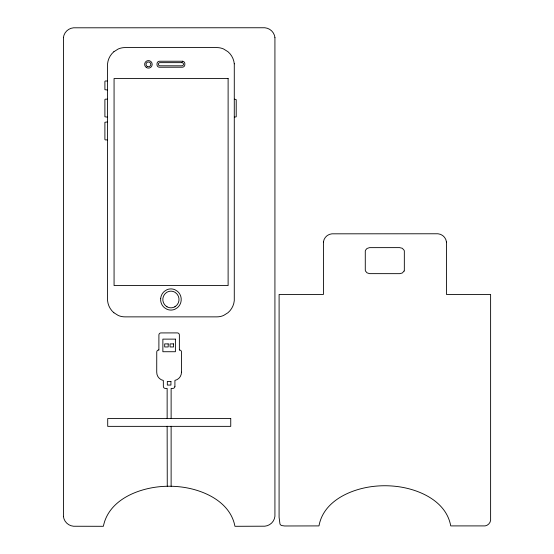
<?xml version="1.0" encoding="UTF-8"?>
<svg xmlns="http://www.w3.org/2000/svg" width="554" height="554" viewBox="0 0 554 554"><rect width="100%" height="100%" fill="white"/><g stroke="black" fill="none" stroke-linecap="round" stroke-linejoin="round"><path stroke-width="0.83" d="M63.447 37.672L63.447 516.328M323.481 242.022L323.432 294.444L279.105 294.437L279.084 517.284L279.978 524.029A3.075 3.075 0 0 0 281.695 525.559L284.659 525.981L318.979 525.905C323.342 501.391 349.976 489.39 372.309 486.537A99.014 99.014 0 0 1 397.405 486.544C419.738 489.39 446.365 501.391 450.727 525.905L482.984 525.905C487.375 526.667 491.391 522.692 490.615 518.239L490.615 294.437L446.462 294.444L446.413 242.022M113.875 51.723L118.21 49.008A17.001 17.001 0 0 1 125.031 47.582L216.815 47.582A17.001 17.001 0 0 1 223.636 49.008L227.971 51.723A18.213 18.213 0 0 1 234.28 63.807M174.78 306.819L175.452 306.404M107.4 81.002L105.267 81.002L104.893 81.424L104.914 89.7L107.4 89.997M107.4 99.166L105.267 99.173L104.893 99.595L104.9 116.776L107.4 117.157M234.377 99.166L236.219 99.595L236.212 116.818L234.377 117.157M107.4 121.915L104.9 122.295L104.893 139.483L105.225 139.899L107.4 139.906M158.846 350.003L158.756 350.003A2.022 2.022 0 0 0 156.754 352.06L156.727 372.177A8.289 8.289 0 0 0 163.333 380.466L163.347 386.339A2.022 2.022 0 0 0 165.334 388.416L167.142 388.396L167.142 418.45M179.413 350.003L179.503 350.003A2.022 2.022 0 0 1 181.511 352.06L181.532 372.177M166.394 306.404L167.066 306.819M113.875 312.726L118.21 315.441A17.001 17.001 0 0 0 125.031 316.867L216.815 316.867A17.001 17.001 0 0 0 223.636 315.441L227.971 312.726A18.213 18.213 0 0 0 234.28 300.649L234.287 63.8M274.923 37.672L274.923 516.328A11.177 11.177 0 0 1 264.826 526.196L234.938 526.3C230.367 501.924 203.969 489.888 181.65 487.035A98.404 98.404 0 0 0 162.869 486.44C138.576 487.97 108.639 499.722 103.369 526.3L73.537 526.245A11.177 11.177 0 0 1 63.398 516.335M167.142 426.261L167.266 486.253M179.371 350.003L179.371 334.99A2.029 2.029 0 0 0 177.384 332.906L160.875 332.926A2.029 2.029 0 0 0 158.908 334.99L158.887 350.003M174.912 386.339L174.912 380.411A8.289 8.289 0 0 0 181.463 372.177M171.124 418.45L171.124 388.396L172.924 388.396A2.022 2.022 0 0 0 174.891 386.339M171.124 426.261L171.124 486.26M113.868 312.733A18.213 18.213 0 0 1 107.566 300.649L107.559 63.8A18.213 18.213 0 0 1 113.868 51.716M63.398 37.665A11.177 11.177 0 0 1 73.537 27.804L264.826 27.755A11.177 11.177 0 0 1 274.964 37.665M323.432 242.015A9.321 9.321 0 0 1 331.908 233.823L437.992 233.774A9.321 9.321 0 0 1 446.462 242.015M174.78 306.819A7.888 7.888 0 0 1 167.066 306.819M175.438 306.383A8.414 8.414 0 0 0 175.438 292.609L174.78 292.166A7.888 7.888 0 0 0 167.066 292.166L166.394 292.588A8.414 8.414 0 0 0 166.408 306.383M160.674 298.412L160.674 300.573A10.678 10.678 0 0 0 164.372 307.664L166.92 309.25A10.007 10.007 0 0 0 174.925 309.25L177.467 307.664A10.678 10.678 0 0 0 181.165 300.573L181.172 298.412A10.678 10.678 0 0 0 177.474 291.321L174.925 289.735A10.007 10.007 0 0 0 166.92 289.735L164.379 291.328A10.678 10.678 0 0 0 160.681 298.412M404.122 271.031L402.259 273.025L399.628 273.662L369.504 273.641L366.99 272.803L365.495 271.031A3.061 3.061 0 0 1 365.28 269.916L365.28 251.364A3.061 3.061 0 0 1 365.495 250.256L366.99 248.476L369.504 247.645L399.628 247.624L402.259 248.261L404.122 250.256A3.061 3.061 0 0 1 404.33 251.371L404.33 269.916A3.061 3.061 0 0 1 404.122 271.031M182.37 61.238L159.476 61.238A2.514 2.514 0 0 0 157.024 63.786L156.997 64.659A2.514 2.514 0 0 0 159.476 67.235L182.37 67.214A2.514 2.514 0 0 0 184.821 64.666L184.849 63.8A2.514 2.514 0 0 0 182.37 61.217M181.941 62.644L159.905 62.644A1.565 1.565 0 0 0 158.375 64.229A1.565 1.565 0 0 0 159.905 65.794L181.941 65.815A1.565 1.565 0 0 0 183.471 64.229A1.565 1.565 0 0 0 181.941 62.657M228.116 78.516L114.069 78.516L114.069 285.559L228.116 285.559L228.116 78.516M175.396 339.124L162.869 339.124L162.869 351.728L175.396 351.728L175.396 339.124M168.208 343.896L164.69 343.896L164.69 346.956L168.208 346.956L168.208 343.896M173.568 343.896L170.057 343.896L170.057 346.956L173.568 346.956L173.568 343.896M170.93 381.436L167.329 381.436L167.329 385.058L170.93 385.058L170.93 381.436M230.748 418.547L107.711 418.547L107.711 426.358L230.748 426.358L230.748 418.547M147.219 66.432A2.389 2.389 0 0 0 150.806 64.361A2.389 2.389 0 0 0 147.219 62.29A2.389 2.389 0 0 0 147.219 66.432M146.526 67.63A3.774 3.774 0 0 0 152.191 64.361A3.774 3.774 0 0 0 146.526 61.092A3.774 3.774 0 0 0 146.526 67.63"/></g></svg>
